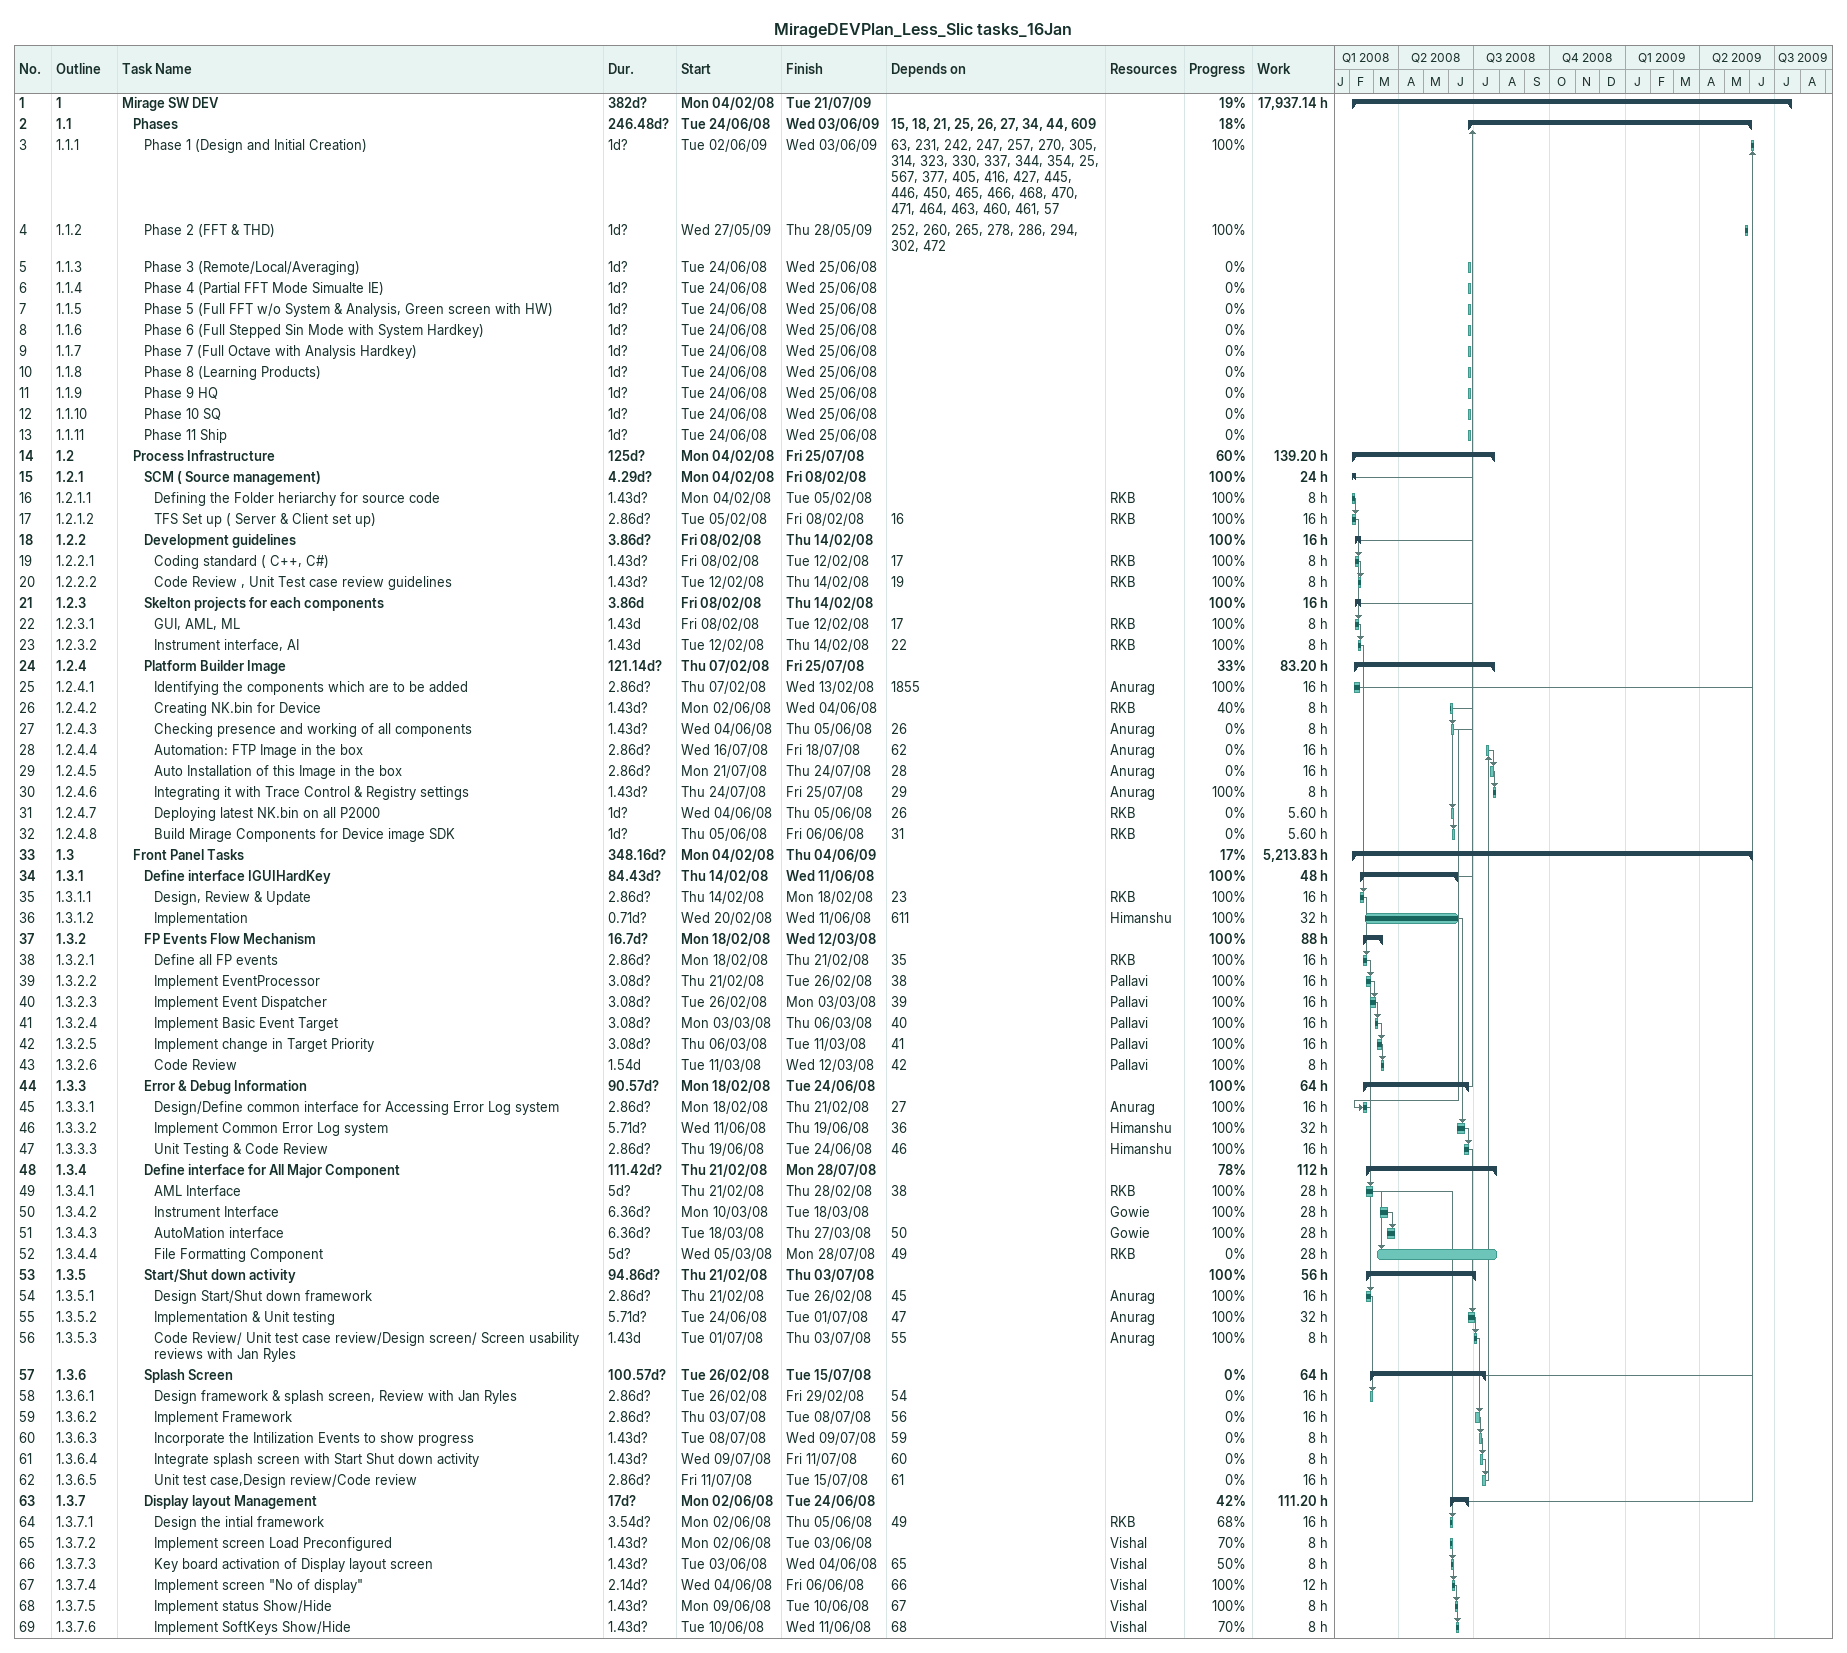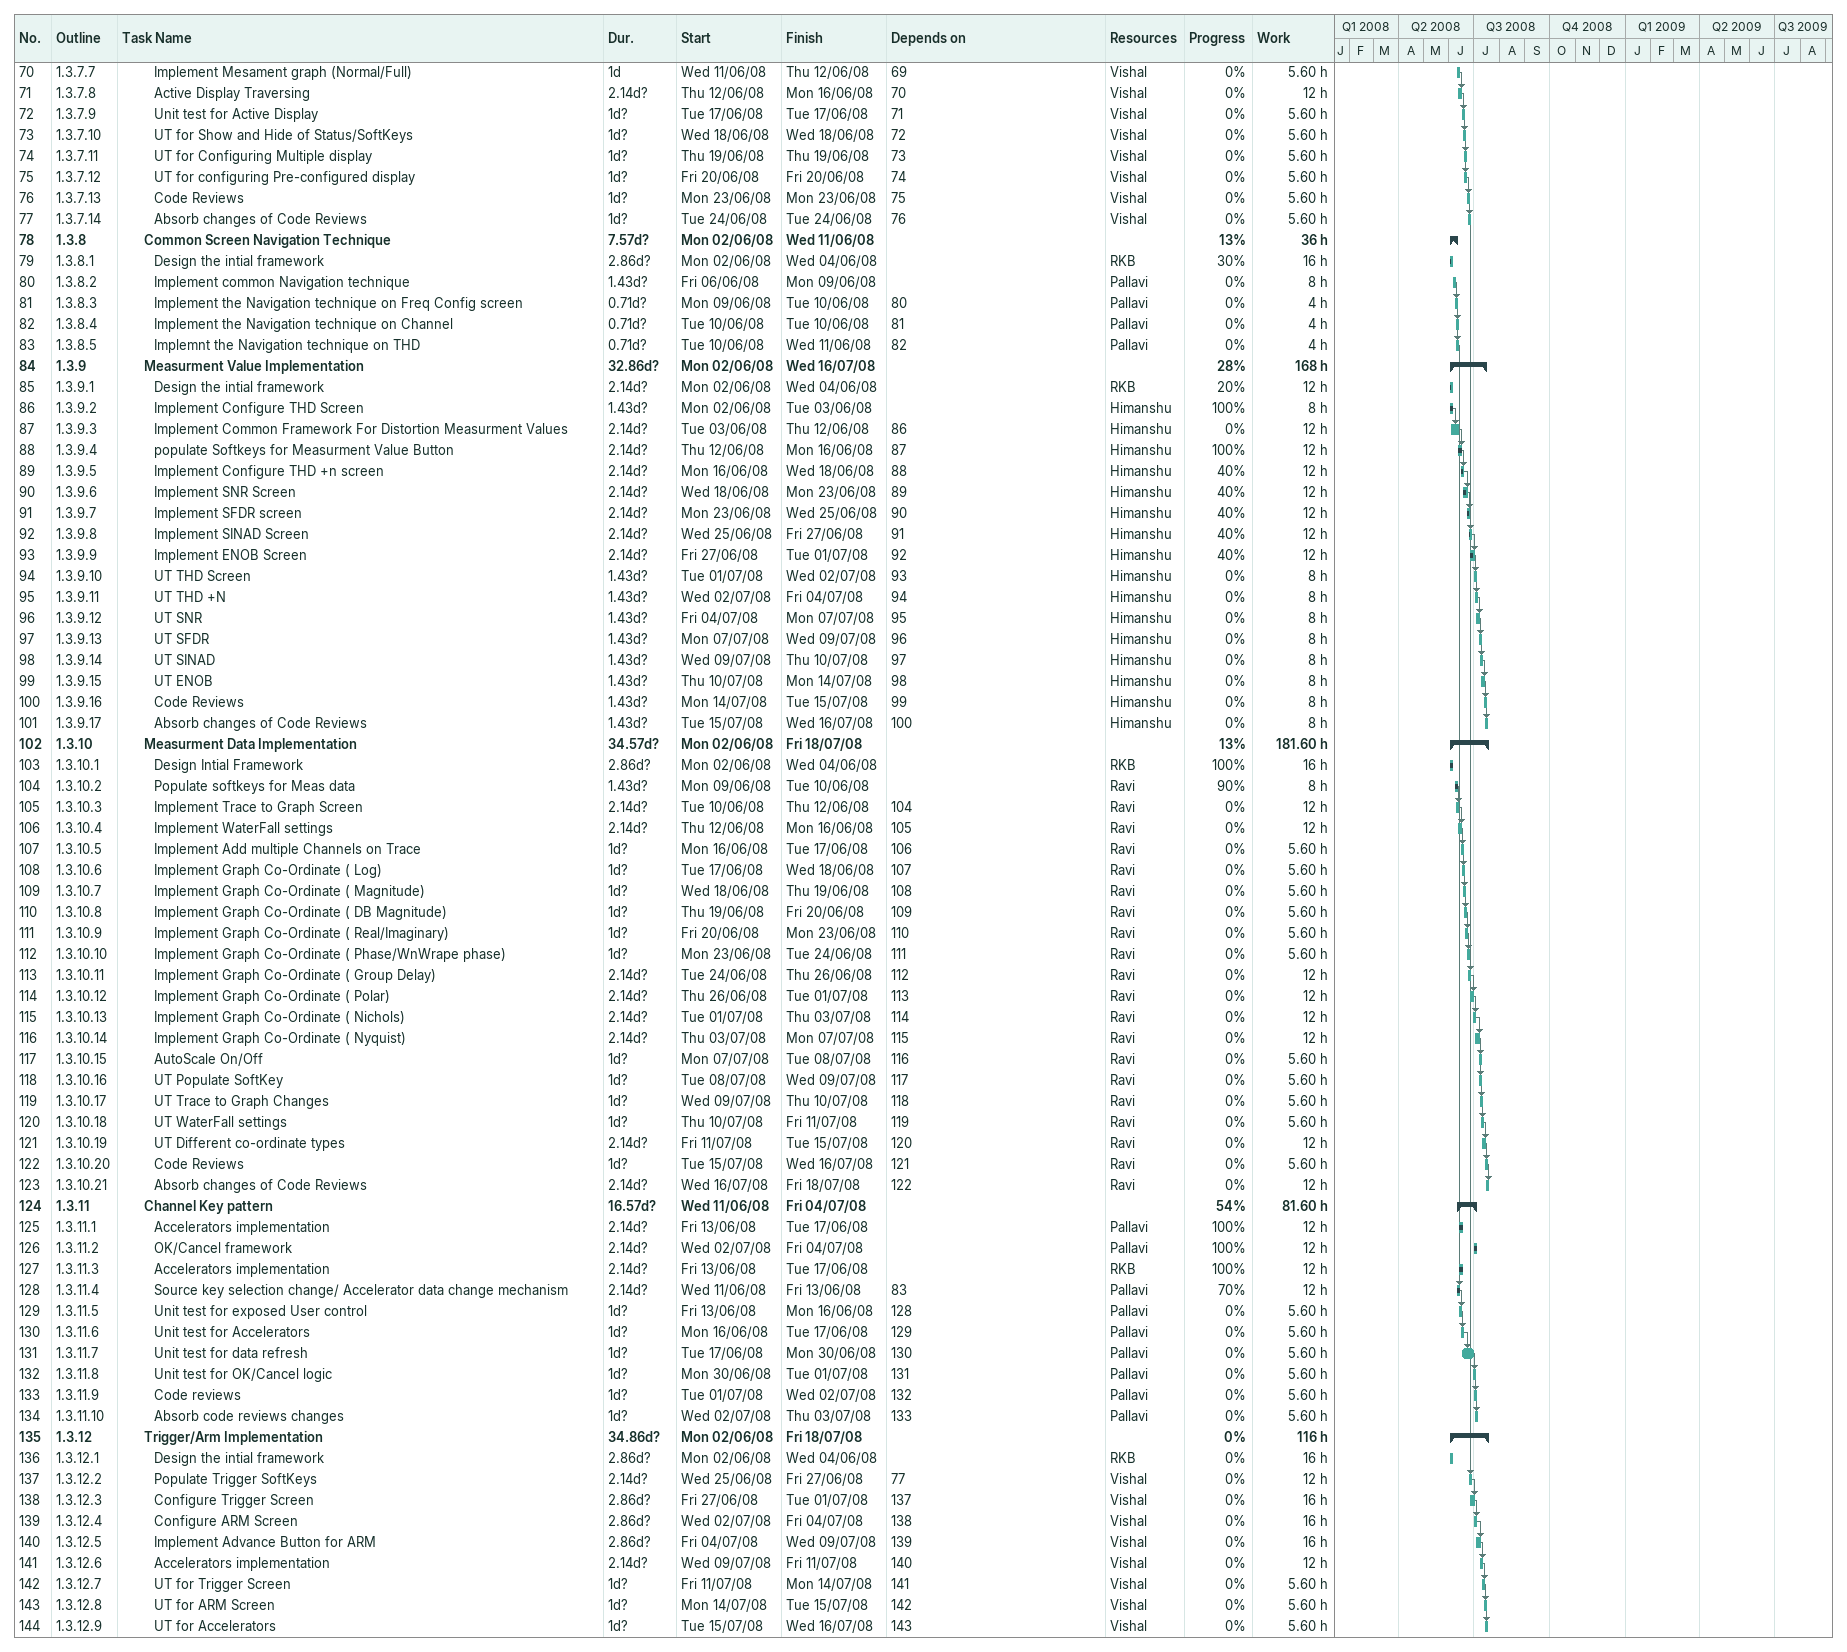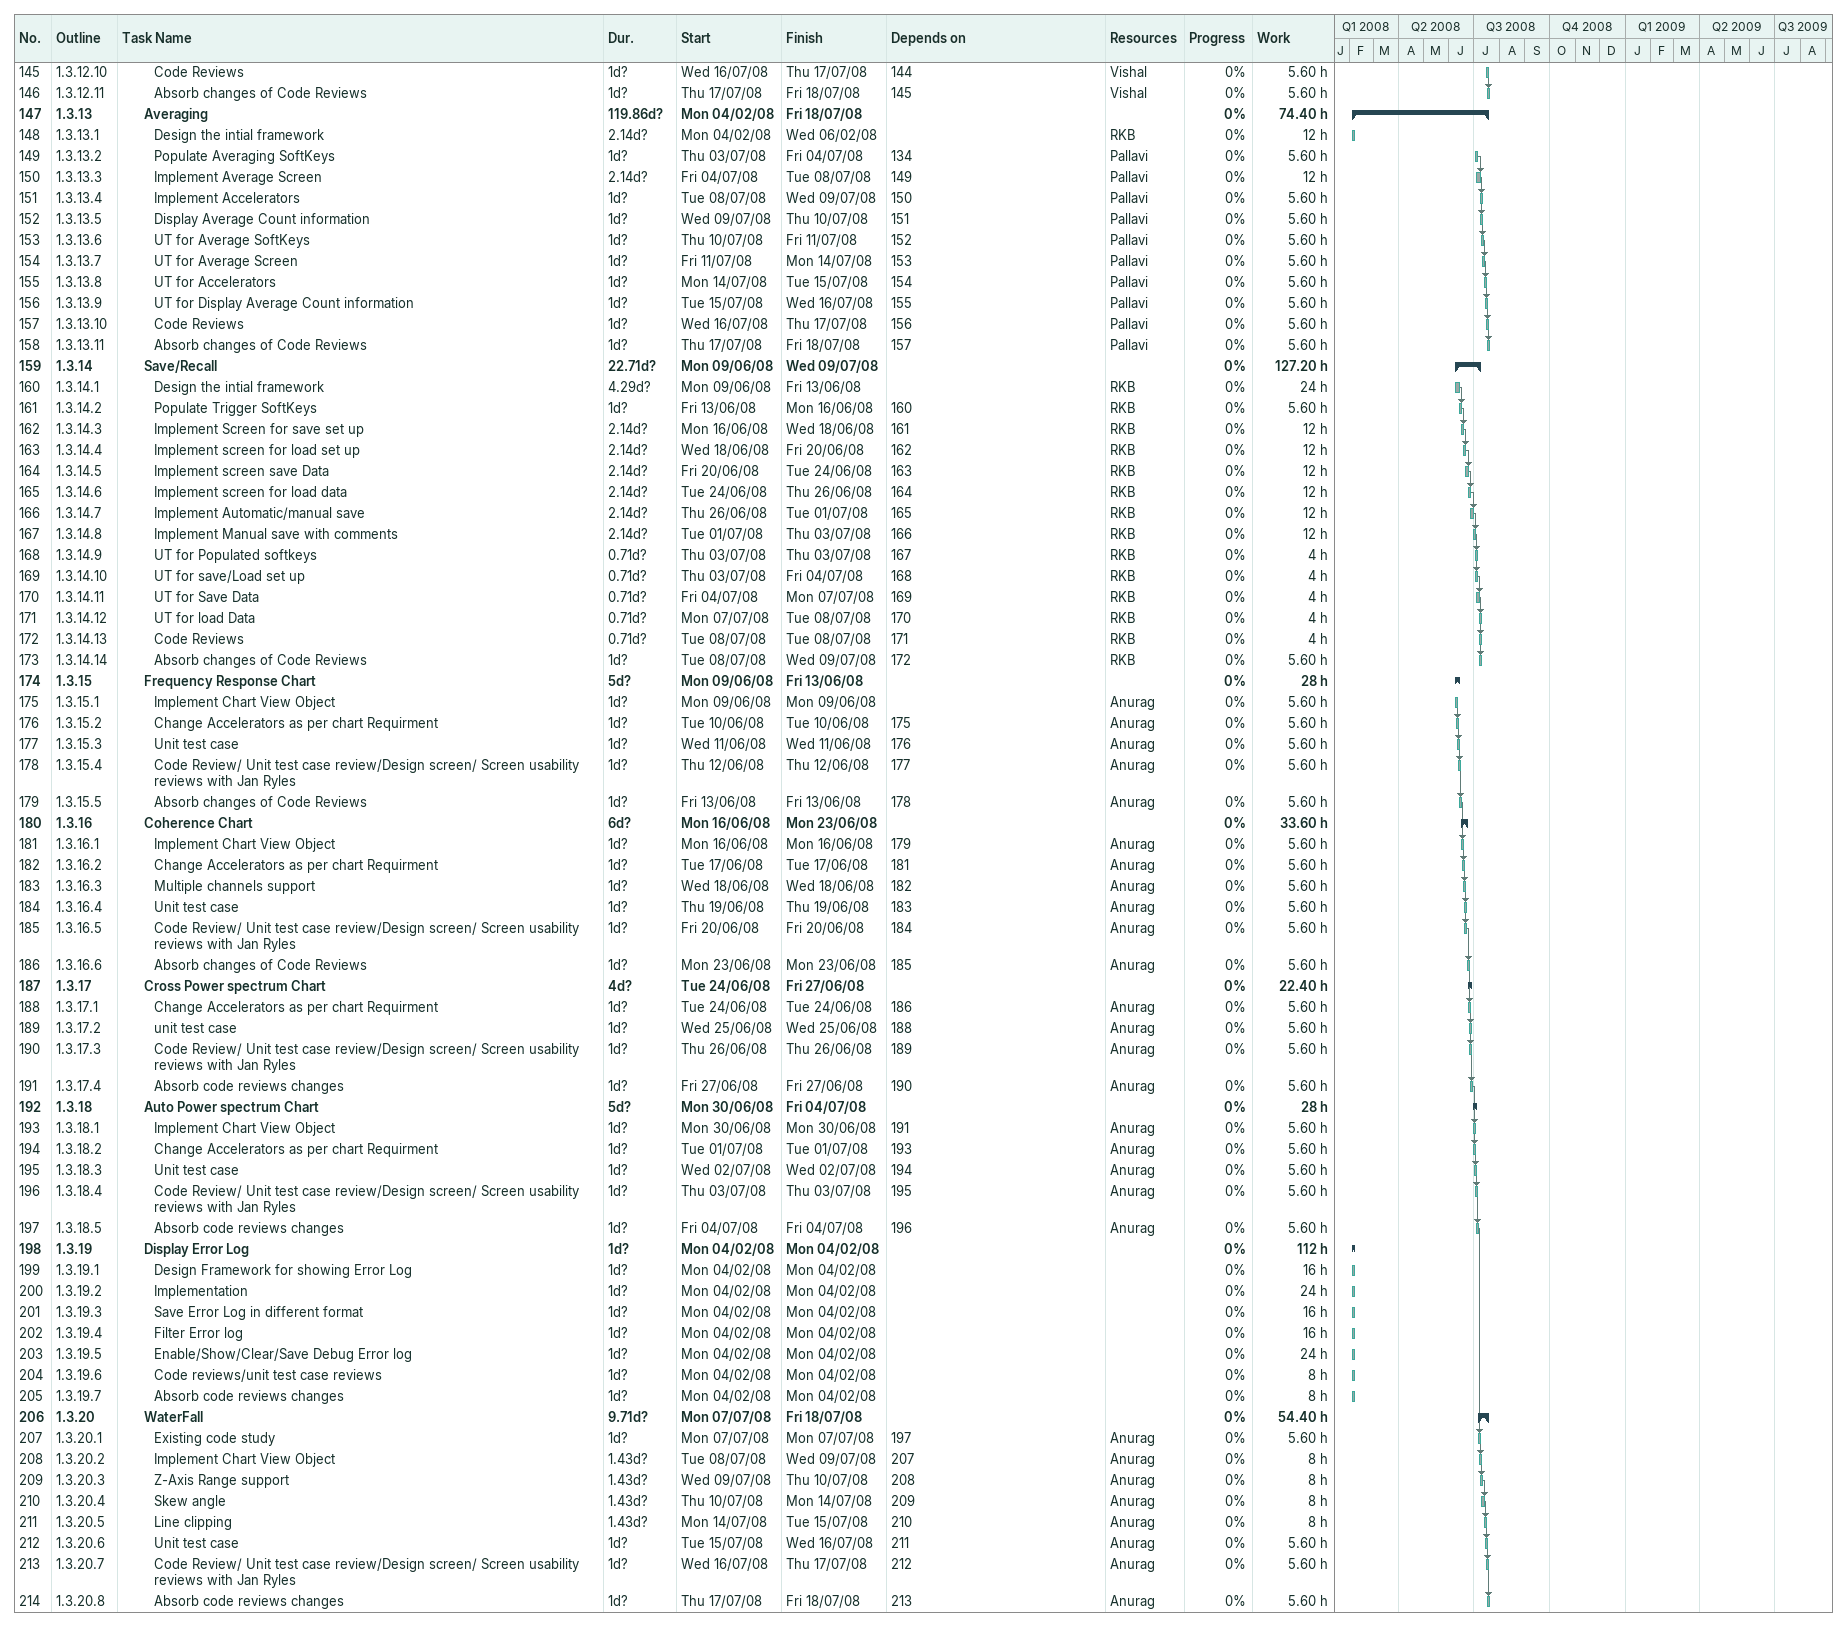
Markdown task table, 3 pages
MirageDEVPlan_Less_Slic tasks_16Jan

| ID | WBS | Task | Duration | Start | Finish | Predecessors | Resources | % complete | Work (h) |
|---|---|---|---|---|---|---|---|---|---|
| 1 | 1 | **Mirage SW DEV** | 382d? | 2008-02-04 | 2009-07-21 |  |  | 19 | 17937.14 |
| 2 | 1.1 | **Phases** | 246.48d? | 2008-06-24 | 2009-06-03 | 15, 18, 21, 25, 26, 27, 34, 44, 609 |  | 18 |  |
| 3 | 1.1.1 | Phase 1 (Design and Initial Creation) | 1d? | 2009-06-02 | 2009-06-03 | 63, 231, 242, 247, 257, 270, 305, 314, 323, 330, 337, 344, 354, 25, 567, 377, 405, 416, 427, 445, 446, 450, 465, 466, 468, 470, 471, 464, 463, 460, 461, 57 |  | 100 |  |
| 4 | 1.1.2 | Phase 2 (FFT & THD) | 1d? | 2009-05-27 | 2009-05-28 | 252, 260, 265, 278, 286, 294, 302, 472 |  | 100 |  |
| 5 | 1.1.3 | Phase 3 (Remote/Local/Averaging) | 1d? | 2008-06-24 | 2008-06-25 |  |  | 0 |  |
| 6 | 1.1.4 | Phase 4 (Partial FFT Mode Simualte IE) | 1d? | 2008-06-24 | 2008-06-25 |  |  | 0 |  |
| 7 | 1.1.5 | Phase 5 (Full FFT w/o System & Analysis, Green screen with HW) | 1d? | 2008-06-24 | 2008-06-25 |  |  | 0 |  |
| 8 | 1.1.6 | Phase 6 (Full Stepped Sin Mode with System Hardkey) | 1d? | 2008-06-24 | 2008-06-25 |  |  | 0 |  |
| 9 | 1.1.7 | Phase 7 (Full Octave with Analysis Hardkey) | 1d? | 2008-06-24 | 2008-06-25 |  |  | 0 |  |
| 10 | 1.1.8 | Phase 8 (Learning Products) | 1d? | 2008-06-24 | 2008-06-25 |  |  | 0 |  |
| 11 | 1.1.9 | Phase 9 HQ | 1d? | 2008-06-24 | 2008-06-25 |  |  | 0 |  |
| 12 | 1.1.10 | Phase 10 SQ | 1d? | 2008-06-24 | 2008-06-25 |  |  | 0 |  |
| 13 | 1.1.11 | Phase 11 Ship | 1d? | 2008-06-24 | 2008-06-25 |  |  | 0 |  |
| 14 | 1.2 | **Process Infrastructure** | 125d? | 2008-02-04 | 2008-07-25 |  |  | 60 | 139.20 |
| 15 | 1.2.1 | **SCM ( Source management)** | 4.29d? | 2008-02-04 | 2008-02-08 |  |  | 100 | 24 |
| 16 | 1.2.1.1 | Defining the Folder heriarchy for source code | 1.43d? | 2008-02-04 | 2008-02-05 |  | RKB | 100 | 8 |
| 17 | 1.2.1.2 | TFS Set up ( Server & Client set up) | 2.86d? | 2008-02-05 | 2008-02-08 | 16 | RKB | 100 | 16 |
| 18 | 1.2.2 | **Development guidelines** | 3.86d? | 2008-02-08 | 2008-02-14 |  |  | 100 | 16 |
| 19 | 1.2.2.1 | Coding standard ( C++, C#) | 1.43d? | 2008-02-08 | 2008-02-12 | 17 | RKB | 100 | 8 |
| 20 | 1.2.2.2 | Code Review , Unit Test case review guidelines | 1.43d? | 2008-02-12 | 2008-02-14 | 19 | RKB | 100 | 8 |
| 21 | 1.2.3 | **Skelton projects for each components** | 3.86d | 2008-02-08 | 2008-02-14 |  |  | 100 | 16 |
| 22 | 1.2.3.1 | GUI, AML, ML | 1.43d | 2008-02-08 | 2008-02-12 | 17 | RKB | 100 | 8 |
| 23 | 1.2.3.2 | Instrument interface, AI | 1.43d | 2008-02-12 | 2008-02-14 | 22 | RKB | 100 | 8 |
| 24 | 1.2.4 | **Platform Builder Image** | 121.14d? | 2008-02-07 | 2008-07-25 |  |  | 33 | 83.20 |
| 25 | 1.2.4.1 | Identifying the components which are to be added | 2.86d? | 2008-02-07 | 2008-02-13 | 1855 | Anurag | 100 | 16 |
| 26 | 1.2.4.2 | Creating NK.bin for Device | 1.43d? | 2008-06-02 | 2008-06-04 |  | RKB | 40 | 8 |
| 27 | 1.2.4.3 | Checking presence and working of all components | 1.43d? | 2008-06-04 | 2008-06-05 | 26 | Anurag | 0 | 8 |
| 28 | 1.2.4.4 | Automation: FTP Image in the box | 2.86d? | 2008-07-16 | 2008-07-18 | 62 | Anurag | 0 | 16 |
| 29 | 1.2.4.5 | Auto Installation of this Image in the box | 2.86d? | 2008-07-21 | 2008-07-24 | 28 | Anurag | 0 | 16 |
| 30 | 1.2.4.6 | Integrating it with Trace Control & Registry settings | 1.43d? | 2008-07-24 | 2008-07-25 | 29 | Anurag | 100 | 8 |
| 31 | 1.2.4.7 | Deploying latest NK.bin on all P2000 | 1d? | 2008-06-04 | 2008-06-05 | 26 | RKB | 0 | 5.60 |
| 32 | 1.2.4.8 | Build Mirage Components for Device image SDK | 1d? | 2008-06-05 | 2008-06-06 | 31 | RKB | 0 | 5.60 |
| 33 | 1.3 | **Front Panel Tasks** | 348.16d? | 2008-02-04 | 2009-06-04 |  |  | 17 | 5213.83 |
| 34 | 1.3.1 | **Define interface IGUIHardKey** | 84.43d? | 2008-02-14 | 2008-06-11 |  |  | 100 | 48 |
| 35 | 1.3.1.1 | Design, Review & Update | 2.86d? | 2008-02-14 | 2008-02-18 | 23 | RKB | 100 | 16 |
| 36 | 1.3.1.2 | Implementation | 0.71d? | 2008-02-20 | 2008-06-11 | 611 | Himanshu | 100 | 32 |
| 37 | 1.3.2 | **FP Events Flow Mechanism** | 16.7d? | 2008-02-18 | 2008-03-12 |  |  | 100 | 88 |
| 38 | 1.3.2.1 | Define all FP events | 2.86d? | 2008-02-18 | 2008-02-21 | 35 | RKB | 100 | 16 |
| 39 | 1.3.2.2 | Implement EventProcessor | 3.08d? | 2008-02-21 | 2008-02-26 | 38 | Pallavi | 100 | 16 |
| 40 | 1.3.2.3 | Implement Event Dispatcher | 3.08d? | 2008-02-26 | 2008-03-03 | 39 | Pallavi | 100 | 16 |
| 41 | 1.3.2.4 | Implement Basic Event Target | 3.08d? | 2008-03-03 | 2008-03-06 | 40 | Pallavi | 100 | 16 |
| 42 | 1.3.2.5 | Implement change in Target Priority | 3.08d? | 2008-03-06 | 2008-03-11 | 41 | Pallavi | 100 | 16 |
| 43 | 1.3.2.6 | Code Review | 1.54d | 2008-03-11 | 2008-03-12 | 42 | Pallavi | 100 | 8 |
| 44 | 1.3.3 | **Error & Debug Information** | 90.57d? | 2008-02-18 | 2008-06-24 |  |  | 100 | 64 |
| 45 | 1.3.3.1 | Design/Define common interface for Accessing Error Log system | 2.86d? | 2008-02-18 | 2008-02-21 | 27 | Anurag | 100 | 16 |
| 46 | 1.3.3.2 | Implement Common Error Log system | 5.71d? | 2008-06-11 | 2008-06-19 | 36 | Himanshu | 100 | 32 |
| 47 | 1.3.3.3 | Unit Testing & Code Review | 2.86d? | 2008-06-19 | 2008-06-24 | 46 | Himanshu | 100 | 16 |
| 48 | 1.3.4 | **Define interface for All Major Component** | 111.42d? | 2008-02-21 | 2008-07-28 |  |  | 78 | 112 |
| 49 | 1.3.4.1 | AML Interface | 5d? | 2008-02-21 | 2008-02-28 | 38 | RKB | 100 | 28 |
| 50 | 1.3.4.2 | Instrument Interface | 6.36d? | 2008-03-10 | 2008-03-18 |  | Gowie | 100 | 28 |
| 51 | 1.3.4.3 | AutoMation interface | 6.36d? | 2008-03-18 | 2008-03-27 | 50 | Gowie | 100 | 28 |
| 52 | 1.3.4.4 | File Formatting Component | 5d? | 2008-03-05 | 2008-07-28 | 49 | RKB | 0 | 28 |
| 53 | 1.3.5 | **Start/Shut down activity** | 94.86d? | 2008-02-21 | 2008-07-03 |  |  | 100 | 56 |
| 54 | 1.3.5.1 | Design Start/Shut down framework | 2.86d? | 2008-02-21 | 2008-02-26 | 45 | Anurag | 100 | 16 |
| 55 | 1.3.5.2 | Implementation & Unit testing | 5.71d? | 2008-06-24 | 2008-07-01 | 47 | Anurag | 100 | 32 |
| 56 | 1.3.5.3 | Code Review/ Unit test case review/Design screen/ Screen usability reviews with Jan Ryles | 1.43d | 2008-07-01 | 2008-07-03 | 55 | Anurag | 100 | 8 |
| 57 | 1.3.6 | **Splash Screen** | 100.57d? | 2008-02-26 | 2008-07-15 |  |  | 0 | 64 |
| 58 | 1.3.6.1 | Design framework & splash screen, Review with Jan Ryles | 2.86d? | 2008-02-26 | 2008-02-29 | 54 |  | 0 | 16 |
| 59 | 1.3.6.2 | Implement Framework | 2.86d? | 2008-07-03 | 2008-07-08 | 56 |  | 0 | 16 |
| 60 | 1.3.6.3 | Incorporate the Intilization Events to show progress | 1.43d? | 2008-07-08 | 2008-07-09 | 59 |  | 0 | 8 |
| 61 | 1.3.6.4 | Integrate splash screen with Start Shut down activity | 1.43d? | 2008-07-09 | 2008-07-11 | 60 |  | 0 | 8 |
| 62 | 1.3.6.5 | Unit test case,Design review/Code review | 2.86d? | 2008-07-11 | 2008-07-15 | 61 |  | 0 | 16 |
| 63 | 1.3.7 | **Display layout Management** | 17d? | 2008-06-02 | 2008-06-24 |  |  | 42 | 111.20 |
| 64 | 1.3.7.1 | Design the intial framework | 3.54d? | 2008-06-02 | 2008-06-05 | 49 | RKB | 68 | 16 |
| 65 | 1.3.7.2 | Implement screen Load Preconfigured | 1.43d? | 2008-06-02 | 2008-06-03 |  | Vishal | 70 | 8 |
| 66 | 1.3.7.3 | Key board activation of Display layout screen | 1.43d? | 2008-06-03 | 2008-06-04 | 65 | Vishal | 50 | 8 |
| 67 | 1.3.7.4 | Implement screen "No of display" | 2.14d? | 2008-06-04 | 2008-06-06 | 66 | Vishal | 100 | 12 |
| 68 | 1.3.7.5 | Implement status Show/Hide | 1.43d? | 2008-06-09 | 2008-06-10 | 67 | Vishal | 100 | 8 |
| 69 | 1.3.7.6 | Implement SoftKeys Show/Hide | 1.43d? | 2008-06-10 | 2008-06-11 | 68 | Vishal | 70 | 8 |
| 70 | 1.3.7.7 | Implement Mesament graph (Normal/Full) | 1d | 2008-06-11 | 2008-06-12 | 69 | Vishal | 0 | 5.60 |
| 71 | 1.3.7.8 | Active Display Traversing | 2.14d? | 2008-06-12 | 2008-06-16 | 70 | Vishal | 0 | 12 |
| 72 | 1.3.7.9 | Unit test for Active Display | 1d? | 2008-06-17 | 2008-06-17 | 71 | Vishal | 0 | 5.60 |
| 73 | 1.3.7.10 | UT for Show and Hide of Status/SoftKeys | 1d? | 2008-06-18 | 2008-06-18 | 72 | Vishal | 0 | 5.60 |
| 74 | 1.3.7.11 | UT for Configuring Multiple display | 1d? | 2008-06-19 | 2008-06-19 | 73 | Vishal | 0 | 5.60 |
| 75 | 1.3.7.12 | UT for configuring Pre-configured display | 1d? | 2008-06-20 | 2008-06-20 | 74 | Vishal | 0 | 5.60 |
| 76 | 1.3.7.13 | Code Reviews | 1d? | 2008-06-23 | 2008-06-23 | 75 | Vishal | 0 | 5.60 |
| 77 | 1.3.7.14 | Absorb changes of Code Reviews | 1d? | 2008-06-24 | 2008-06-24 | 76 | Vishal | 0 | 5.60 |
| 78 | 1.3.8 | **Common Screen Navigation Technique** | 7.57d? | 2008-06-02 | 2008-06-11 |  |  | 13 | 36 |
| 79 | 1.3.8.1 | Design the intial framework | 2.86d? | 2008-06-02 | 2008-06-04 |  | RKB | 30 | 16 |
| 80 | 1.3.8.2 | Implement common Navigation technique | 1.43d? | 2008-06-06 | 2008-06-09 |  | Pallavi | 0 | 8 |
| 81 | 1.3.8.3 | Implement the Navigation technique on Freq Config screen | 0.71d? | 2008-06-09 | 2008-06-10 | 80 | Pallavi | 0 | 4 |
| 82 | 1.3.8.4 | Implement the Navigation technique on Channel | 0.71d? | 2008-06-10 | 2008-06-10 | 81 | Pallavi | 0 | 4 |
| 83 | 1.3.8.5 | Implemnt the Navigation technique on THD | 0.71d? | 2008-06-10 | 2008-06-11 | 82 | Pallavi | 0 | 4 |
| 84 | 1.3.9 | **Measurment Value Implementation** | 32.86d? | 2008-06-02 | 2008-07-16 |  |  | 28 | 168 |
| 85 | 1.3.9.1 | Design the intial framework | 2.14d? | 2008-06-02 | 2008-06-04 |  | RKB | 20 | 12 |
| 86 | 1.3.9.2 | Implement Configure THD Screen | 1.43d? | 2008-06-02 | 2008-06-03 |  | Himanshu | 100 | 8 |
| 87 | 1.3.9.3 | Implement Common Framework For Distortion Measurment Values | 2.14d? | 2008-06-03 | 2008-06-12 | 86 | Himanshu | 0 | 12 |
| 88 | 1.3.9.4 | populate Softkeys for Measurment Value Button | 2.14d? | 2008-06-12 | 2008-06-16 | 87 | Himanshu | 100 | 12 |
| 89 | 1.3.9.5 | Implement Configure THD +n screen | 2.14d? | 2008-06-16 | 2008-06-18 | 88 | Himanshu | 40 | 12 |
| 90 | 1.3.9.6 | Implement SNR Screen | 2.14d? | 2008-06-18 | 2008-06-23 | 89 | Himanshu | 40 | 12 |
| 91 | 1.3.9.7 | Implement SFDR screen | 2.14d? | 2008-06-23 | 2008-06-25 | 90 | Himanshu | 40 | 12 |
| 92 | 1.3.9.8 | Implement SINAD Screen | 2.14d? | 2008-06-25 | 2008-06-27 | 91 | Himanshu | 40 | 12 |
| 93 | 1.3.9.9 | Implement ENOB Screen | 2.14d? | 2008-06-27 | 2008-07-01 | 92 | Himanshu | 40 | 12 |
| 94 | 1.3.9.10 | UT THD Screen | 1.43d? | 2008-07-01 | 2008-07-02 | 93 | Himanshu | 0 | 8 |
| 95 | 1.3.9.11 | UT THD +N | 1.43d? | 2008-07-02 | 2008-07-04 | 94 | Himanshu | 0 | 8 |
| 96 | 1.3.9.12 | UT SNR | 1.43d? | 2008-07-04 | 2008-07-07 | 95 | Himanshu | 0 | 8 |
| 97 | 1.3.9.13 | UT SFDR | 1.43d? | 2008-07-07 | 2008-07-09 | 96 | Himanshu | 0 | 8 |
| 98 | 1.3.9.14 | UT SINAD | 1.43d? | 2008-07-09 | 2008-07-10 | 97 | Himanshu | 0 | 8 |
| 99 | 1.3.9.15 | UT ENOB | 1.43d? | 2008-07-10 | 2008-07-14 | 98 | Himanshu | 0 | 8 |
| 100 | 1.3.9.16 | Code Reviews | 1.43d? | 2008-07-14 | 2008-07-15 | 99 | Himanshu | 0 | 8 |
| 101 | 1.3.9.17 | Absorb changes of Code Reviews | 1.43d? | 2008-07-15 | 2008-07-16 | 100 | Himanshu | 0 | 8 |
| 102 | 1.3.10 | **Measurment Data Implementation** | 34.57d? | 2008-06-02 | 2008-07-18 |  |  | 13 | 181.60 |
| 103 | 1.3.10.1 | Design Intial Framework | 2.86d? | 2008-06-02 | 2008-06-04 |  | RKB | 100 | 16 |
| 104 | 1.3.10.2 | Populate softkeys for Meas data | 1.43d? | 2008-06-09 | 2008-06-10 |  | Ravi | 90 | 8 |
| 105 | 1.3.10.3 | Implement Trace to Graph Screen | 2.14d? | 2008-06-10 | 2008-06-12 | 104 | Ravi | 0 | 12 |
| 106 | 1.3.10.4 | Implement WaterFall settings | 2.14d? | 2008-06-12 | 2008-06-16 | 105 | Ravi | 0 | 12 |
| 107 | 1.3.10.5 | Implement Add multiple Channels on Trace | 1d? | 2008-06-16 | 2008-06-17 | 106 | Ravi | 0 | 5.60 |
| 108 | 1.3.10.6 | Implement Graph Co-Ordinate ( Log) | 1d? | 2008-06-17 | 2008-06-18 | 107 | Ravi | 0 | 5.60 |
| 109 | 1.3.10.7 | Implement Graph Co-Ordinate ( Magnitude) | 1d? | 2008-06-18 | 2008-06-19 | 108 | Ravi | 0 | 5.60 |
| 110 | 1.3.10.8 | Implement Graph Co-Ordinate ( DB Magnitude) | 1d? | 2008-06-19 | 2008-06-20 | 109 | Ravi | 0 | 5.60 |
| 111 | 1.3.10.9 | Implement Graph Co-Ordinate ( Real/Imaginary) | 1d? | 2008-06-20 | 2008-06-23 | 110 | Ravi | 0 | 5.60 |
| 112 | 1.3.10.10 | Implement Graph Co-Ordinate ( Phase/WnWrape phase) | 1d? | 2008-06-23 | 2008-06-24 | 111 | Ravi | 0 | 5.60 |
| 113 | 1.3.10.11 | Implement Graph Co-Ordinate ( Group Delay) | 2.14d? | 2008-06-24 | 2008-06-26 | 112 | Ravi | 0 | 12 |
| 114 | 1.3.10.12 | Implement Graph Co-Ordinate ( Polar) | 2.14d? | 2008-06-26 | 2008-07-01 | 113 | Ravi | 0 | 12 |
| 115 | 1.3.10.13 | Implement Graph Co-Ordinate ( Nichols) | 2.14d? | 2008-07-01 | 2008-07-03 | 114 | Ravi | 0 | 12 |
| 116 | 1.3.10.14 | Implement Graph Co-Ordinate ( Nyquist) | 2.14d? | 2008-07-03 | 2008-07-07 | 115 | Ravi | 0 | 12 |
| 117 | 1.3.10.15 | AutoScale On/Off | 1d? | 2008-07-07 | 2008-07-08 | 116 | Ravi | 0 | 5.60 |
| 118 | 1.3.10.16 | UT Populate SoftKey | 1d? | 2008-07-08 | 2008-07-09 | 117 | Ravi | 0 | 5.60 |
| 119 | 1.3.10.17 | UT Trace to Graph Changes | 1d? | 2008-07-09 | 2008-07-10 | 118 | Ravi | 0 | 5.60 |
| 120 | 1.3.10.18 | UT WaterFall settings | 1d? | 2008-07-10 | 2008-07-11 | 119 | Ravi | 0 | 5.60 |
| 121 | 1.3.10.19 | UT Different co-ordinate types | 2.14d? | 2008-07-11 | 2008-07-15 | 120 | Ravi | 0 | 12 |
| 122 | 1.3.10.20 | Code Reviews | 1d? | 2008-07-15 | 2008-07-16 | 121 | Ravi | 0 | 5.60 |
| 123 | 1.3.10.21 | Absorb changes of Code Reviews | 2.14d? | 2008-07-16 | 2008-07-18 | 122 | Ravi | 0 | 12 |
| 124 | 1.3.11 | **Channel Key pattern** | 16.57d? | 2008-06-11 | 2008-07-04 |  |  | 54 | 81.60 |
| 125 | 1.3.11.1 | Accelerators implementation | 2.14d? | 2008-06-13 | 2008-06-17 |  | Pallavi | 100 | 12 |
| 126 | 1.3.11.2 | OK/Cancel framework | 2.14d? | 2008-07-02 | 2008-07-04 |  | Pallavi | 100 | 12 |
| 127 | 1.3.11.3 | Accelerators implementation | 2.14d? | 2008-06-13 | 2008-06-17 |  | RKB | 100 | 12 |
| 128 | 1.3.11.4 | Source key selection change/ Accelerator data change mechanism | 2.14d? | 2008-06-11 | 2008-06-13 | 83 | Pallavi | 70 | 12 |
| 129 | 1.3.11.5 | Unit test for exposed User control | 1d? | 2008-06-13 | 2008-06-16 | 128 | Pallavi | 0 | 5.60 |
| 130 | 1.3.11.6 | Unit test for Accelerators | 1d? | 2008-06-16 | 2008-06-17 | 129 | Pallavi | 0 | 5.60 |
| 131 | 1.3.11.7 | Unit test for data refresh | 1d? | 2008-06-17 | 2008-06-30 | 130 | Pallavi | 0 | 5.60 |
| 132 | 1.3.11.8 | Unit test for OK/Cancel logic | 1d? | 2008-06-30 | 2008-07-01 | 131 | Pallavi | 0 | 5.60 |
| 133 | 1.3.11.9 | Code reviews | 1d? | 2008-07-01 | 2008-07-02 | 132 | Pallavi | 0 | 5.60 |
| 134 | 1.3.11.10 | Absorb code reviews changes | 1d? | 2008-07-02 | 2008-07-03 | 133 | Pallavi | 0 | 5.60 |
| 135 | 1.3.12 | **Trigger/Arm Implementation** | 34.86d? | 2008-06-02 | 2008-07-18 |  |  | 0 | 116 |
| 136 | 1.3.12.1 | Design the intial framework | 2.86d? | 2008-06-02 | 2008-06-04 |  | RKB | 0 | 16 |
| 137 | 1.3.12.2 | Populate Trigger SoftKeys | 2.14d? | 2008-06-25 | 2008-06-27 | 77 | Vishal | 0 | 12 |
| 138 | 1.3.12.3 | Configure Trigger Screen | 2.86d? | 2008-06-27 | 2008-07-01 | 137 | Vishal | 0 | 16 |
| 139 | 1.3.12.4 | Configure ARM Screen | 2.86d? | 2008-07-02 | 2008-07-04 | 138 | Vishal | 0 | 16 |
| 140 | 1.3.12.5 | Implement Advance Button for ARM | 2.86d? | 2008-07-04 | 2008-07-09 | 139 | Vishal | 0 | 16 |
| 141 | 1.3.12.6 | Accelerators implementation | 2.14d? | 2008-07-09 | 2008-07-11 | 140 | Vishal | 0 | 12 |
| 142 | 1.3.12.7 | UT for Trigger Screen | 1d? | 2008-07-11 | 2008-07-14 | 141 | Vishal | 0 | 5.60 |
| 143 | 1.3.12.8 | UT for ARM Screen | 1d? | 2008-07-14 | 2008-07-15 | 142 | Vishal | 0 | 5.60 |
| 144 | 1.3.12.9 | UT for Accelerators | 1d? | 2008-07-15 | 2008-07-16 | 143 | Vishal | 0 | 5.60 |
| 145 | 1.3.12.10 | Code Reviews | 1d? | 2008-07-16 | 2008-07-17 | 144 | Vishal | 0 | 5.60 |
| 146 | 1.3.12.11 | Absorb changes of Code Reviews | 1d? | 2008-07-17 | 2008-07-18 | 145 | Vishal | 0 | 5.60 |
| 147 | 1.3.13 | **Averaging** | 119.86d? | 2008-02-04 | 2008-07-18 |  |  | 0 | 74.40 |
| 148 | 1.3.13.1 | Design the intial framework | 2.14d? | 2008-02-04 | 2008-02-06 |  | RKB | 0 | 12 |
| 149 | 1.3.13.2 | Populate Averaging SoftKeys | 1d? | 2008-07-03 | 2008-07-04 | 134 | Pallavi | 0 | 5.60 |
| 150 | 1.3.13.3 | Implement Average Screen | 2.14d? | 2008-07-04 | 2008-07-08 | 149 | Pallavi | 0 | 12 |
| 151 | 1.3.13.4 | Implement Accelerators | 1d? | 2008-07-08 | 2008-07-09 | 150 | Pallavi | 0 | 5.60 |
| 152 | 1.3.13.5 | Display Average Count information | 1d? | 2008-07-09 | 2008-07-10 | 151 | Pallavi | 0 | 5.60 |
| 153 | 1.3.13.6 | UT for Average SoftKeys | 1d? | 2008-07-10 | 2008-07-11 | 152 | Pallavi | 0 | 5.60 |
| 154 | 1.3.13.7 | UT for Average Screen | 1d? | 2008-07-11 | 2008-07-14 | 153 | Pallavi | 0 | 5.60 |
| 155 | 1.3.13.8 | UT for Accelerators | 1d? | 2008-07-14 | 2008-07-15 | 154 | Pallavi | 0 | 5.60 |
| 156 | 1.3.13.9 | UT for Display Average Count information | 1d? | 2008-07-15 | 2008-07-16 | 155 | Pallavi | 0 | 5.60 |
| 157 | 1.3.13.10 | Code Reviews | 1d? | 2008-07-16 | 2008-07-17 | 156 | Pallavi | 0 | 5.60 |
| 158 | 1.3.13.11 | Absorb changes of Code Reviews | 1d? | 2008-07-17 | 2008-07-18 | 157 | Pallavi | 0 | 5.60 |
| 159 | 1.3.14 | **Save/Recall** | 22.71d? | 2008-06-09 | 2008-07-09 |  |  | 0 | 127.20 |
| 160 | 1.3.14.1 | Design the intial framework | 4.29d? | 2008-06-09 | 2008-06-13 |  | RKB | 0 | 24 |
| 161 | 1.3.14.2 | Populate Trigger SoftKeys | 1d? | 2008-06-13 | 2008-06-16 | 160 | RKB | 0 | 5.60 |
| 162 | 1.3.14.3 | Implement Screen for save set up | 2.14d? | 2008-06-16 | 2008-06-18 | 161 | RKB | 0 | 12 |
| 163 | 1.3.14.4 | Implement screen for load set up | 2.14d? | 2008-06-18 | 2008-06-20 | 162 | RKB | 0 | 12 |
| 164 | 1.3.14.5 | Implement screen save Data | 2.14d? | 2008-06-20 | 2008-06-24 | 163 | RKB | 0 | 12 |
| 165 | 1.3.14.6 | Implement screen for load data | 2.14d? | 2008-06-24 | 2008-06-26 | 164 | RKB | 0 | 12 |
| 166 | 1.3.14.7 | Implement Automatic/manual save | 2.14d? | 2008-06-26 | 2008-07-01 | 165 | RKB | 0 | 12 |
| 167 | 1.3.14.8 | Implement Manual save with comments | 2.14d? | 2008-07-01 | 2008-07-03 | 166 | RKB | 0 | 12 |
| 168 | 1.3.14.9 | UT for Populated softkeys | 0.71d? | 2008-07-03 | 2008-07-03 | 167 | RKB | 0 | 4 |
| 169 | 1.3.14.10 | UT for save/Load set up | 0.71d? | 2008-07-03 | 2008-07-04 | 168 | RKB | 0 | 4 |
| 170 | 1.3.14.11 | UT for Save Data | 0.71d? | 2008-07-04 | 2008-07-07 | 169 | RKB | 0 | 4 |
| 171 | 1.3.14.12 | UT for load Data | 0.71d? | 2008-07-07 | 2008-07-08 | 170 | RKB | 0 | 4 |
| 172 | 1.3.14.13 | Code Reviews | 0.71d? | 2008-07-08 | 2008-07-08 | 171 | RKB | 0 | 4 |
| 173 | 1.3.14.14 | Absorb changes of Code Reviews | 1d? | 2008-07-08 | 2008-07-09 | 172 | RKB | 0 | 5.60 |
| 174 | 1.3.15 | **Frequency Response Chart** | 5d? | 2008-06-09 | 2008-06-13 |  |  | 0 | 28 |
| 175 | 1.3.15.1 | Implement Chart View Object | 1d? | 2008-06-09 | 2008-06-09 |  | Anurag | 0 | 5.60 |
| 176 | 1.3.15.2 | Change Accelerators as per chart Requirment | 1d? | 2008-06-10 | 2008-06-10 | 175 | Anurag | 0 | 5.60 |
| 177 | 1.3.15.3 | Unit test case | 1d? | 2008-06-11 | 2008-06-11 | 176 | Anurag | 0 | 5.60 |
| 178 | 1.3.15.4 | Code Review/ Unit test case review/Design screen/ Screen usability reviews with Jan Ryles | 1d? | 2008-06-12 | 2008-06-12 | 177 | Anurag | 0 | 5.60 |
| 179 | 1.3.15.5 | Absorb changes of Code Reviews | 1d? | 2008-06-13 | 2008-06-13 | 178 | Anurag | 0 | 5.60 |
| 180 | 1.3.16 | **Coherence Chart** | 6d? | 2008-06-16 | 2008-06-23 |  |  | 0 | 33.60 |
| 181 | 1.3.16.1 | Implement Chart View Object | 1d? | 2008-06-16 | 2008-06-16 | 179 | Anurag | 0 | 5.60 |
| 182 | 1.3.16.2 | Change Accelerators as per chart Requirment | 1d? | 2008-06-17 | 2008-06-17 | 181 | Anurag | 0 | 5.60 |
| 183 | 1.3.16.3 | Multiple channels support | 1d? | 2008-06-18 | 2008-06-18 | 182 | Anurag | 0 | 5.60 |
| 184 | 1.3.16.4 | Unit test case | 1d? | 2008-06-19 | 2008-06-19 | 183 | Anurag | 0 | 5.60 |
| 185 | 1.3.16.5 | Code Review/ Unit test case review/Design screen/ Screen usability reviews with Jan Ryles | 1d? | 2008-06-20 | 2008-06-20 | 184 | Anurag | 0 | 5.60 |
| 186 | 1.3.16.6 | Absorb changes of Code Reviews | 1d? | 2008-06-23 | 2008-06-23 | 185 | Anurag | 0 | 5.60 |
| 187 | 1.3.17 | **Cross Power spectrum Chart** | 4d? | 2008-06-24 | 2008-06-27 |  |  | 0 | 22.40 |
| 188 | 1.3.17.1 | Change Accelerators as per chart Requirment | 1d? | 2008-06-24 | 2008-06-24 | 186 | Anurag | 0 | 5.60 |
| 189 | 1.3.17.2 | unit test case | 1d? | 2008-06-25 | 2008-06-25 | 188 | Anurag | 0 | 5.60 |
| 190 | 1.3.17.3 | Code Review/ Unit test case review/Design screen/ Screen usability reviews with Jan Ryles | 1d? | 2008-06-26 | 2008-06-26 | 189 | Anurag | 0 | 5.60 |
| 191 | 1.3.17.4 | Absorb code reviews changes | 1d? | 2008-06-27 | 2008-06-27 | 190 | Anurag | 0 | 5.60 |
| 192 | 1.3.18 | **Auto Power spectrum Chart** | 5d? | 2008-06-30 | 2008-07-04 |  |  | 0 | 28 |
| 193 | 1.3.18.1 | Implement Chart View Object | 1d? | 2008-06-30 | 2008-06-30 | 191 | Anurag | 0 | 5.60 |
| 194 | 1.3.18.2 | Change Accelerators as per chart Requirment | 1d? | 2008-07-01 | 2008-07-01 | 193 | Anurag | 0 | 5.60 |
| 195 | 1.3.18.3 | Unit test case | 1d? | 2008-07-02 | 2008-07-02 | 194 | Anurag | 0 | 5.60 |
| 196 | 1.3.18.4 | Code Review/ Unit test case review/Design screen/ Screen usability reviews with Jan Ryles | 1d? | 2008-07-03 | 2008-07-03 | 195 | Anurag | 0 | 5.60 |
| 197 | 1.3.18.5 | Absorb code reviews changes | 1d? | 2008-07-04 | 2008-07-04 | 196 | Anurag | 0 | 5.60 |
| 198 | 1.3.19 | **Display Error Log** | 1d? | 2008-02-04 | 2008-02-04 |  |  | 0 | 112 |
| 199 | 1.3.19.1 | Design Framework for showing Error Log | 1d? | 2008-02-04 | 2008-02-04 |  |  | 0 | 16 |
| 200 | 1.3.19.2 | Implementation | 1d? | 2008-02-04 | 2008-02-04 |  |  | 0 | 24 |
| 201 | 1.3.19.3 | Save Error Log in different format | 1d? | 2008-02-04 | 2008-02-04 |  |  | 0 | 16 |
| 202 | 1.3.19.4 | Filter Error log | 1d? | 2008-02-04 | 2008-02-04 |  |  | 0 | 16 |
| 203 | 1.3.19.5 | Enable/Show/Clear/Save Debug Error log | 1d? | 2008-02-04 | 2008-02-04 |  |  | 0 | 24 |
| 204 | 1.3.19.6 | Code reviews/unit test case reviews | 1d? | 2008-02-04 | 2008-02-04 |  |  | 0 | 8 |
| 205 | 1.3.19.7 | Absorb code reviews changes | 1d? | 2008-02-04 | 2008-02-04 |  |  | 0 | 8 |
| 206 | 1.3.20 | **WaterFall** | 9.71d? | 2008-07-07 | 2008-07-18 |  |  | 0 | 54.40 |
| 207 | 1.3.20.1 | Existing code study | 1d? | 2008-07-07 | 2008-07-07 | 197 | Anurag | 0 | 5.60 |
| 208 | 1.3.20.2 | Implement Chart View Object | 1.43d? | 2008-07-08 | 2008-07-09 | 207 | Anurag | 0 | 8 |
| 209 | 1.3.20.3 | Z-Axis Range support | 1.43d? | 2008-07-09 | 2008-07-10 | 208 | Anurag | 0 | 8 |
| 210 | 1.3.20.4 | Skew angle | 1.43d? | 2008-07-10 | 2008-07-14 | 209 | Anurag | 0 | 8 |
| 211 | 1.3.20.5 | Line clipping | 1.43d? | 2008-07-14 | 2008-07-15 | 210 | Anurag | 0 | 8 |
| 212 | 1.3.20.6 | Unit test case | 1d? | 2008-07-15 | 2008-07-16 | 211 | Anurag | 0 | 5.60 |
| 213 | 1.3.20.7 | Code Review/ Unit test case review/Design screen/ Screen usability reviews with Jan Ryles | 1d? | 2008-07-16 | 2008-07-17 | 212 | Anurag | 0 | 5.60 |
| 214 | 1.3.20.8 | Absorb code reviews changes | 1d? | 2008-07-17 | 2008-07-18 | 213 | Anurag | 0 | 5.60 |
